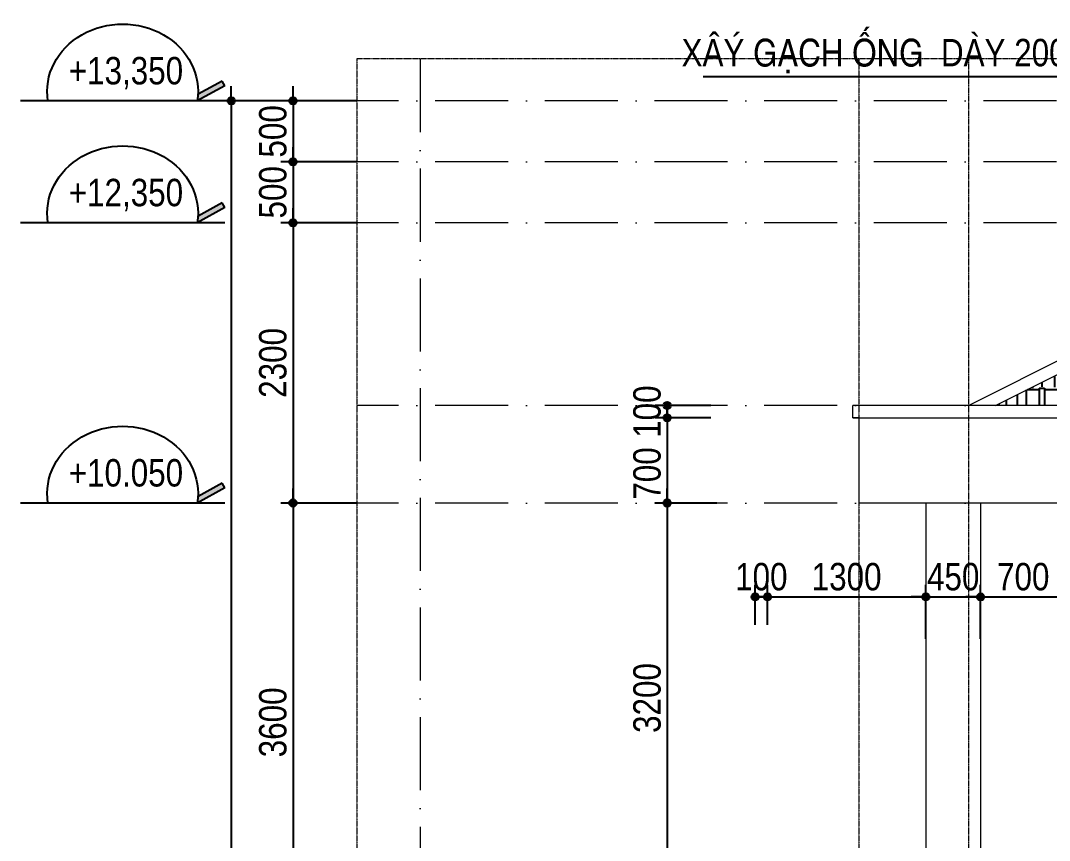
# Model space of a CAD drawing. Extents: x -79995 to 347433, y -157641 to 104789.
# Drawn here: x 65948 to 74394, y -87249 to -80522 of the extents above; entities that cross this region are included whole.
import ezdxf
from ezdxf.enums import TextEntityAlignment as Align

# ---------------------------------------------------------------- set-up
doc = ezdxf.new("R2010")
doc.units = 0
doc.linetypes.add('ACAD_ISO10W100', pattern=[18, 12, -3, 0, -3])
doc.layers.get('DEFPOINTS').update_dxf_attribs({"linetype": 'CONTINUOUS'})
for name, color, linetype in [('009', 251, 'CONTINUOUS'), ('DIM', 1, 'CONTINUOUS'), ('HATCHNGOI', 22, 'CONTINUOUS'), ('TAGS', 60, 'CONTINUOUS'), ('TEXT', 7, 'CONTINUOUS')]:
    doc.layers.add(name, color=color, linetype=linetype)
doc.layers.add('NET-THAY', color=2, linetype='CONTINUOUS', lineweight=13)
doc.layers.add('TRUC', color=24, linetype='CONTINUOUS', lineweight=0)
doc.styles.add('1', font='', dxfattribs={"height": 250})
doc.styles.add('HEL-CONDENSE', font='')
doc.styles.get("Standard").update_dxf_attribs({"font": '', "height": 25})
doc.styles.add('VNI-HELVE-CONDENSEN', font='')
doc.styles.get('1').set_extended_font_data('VNI-Helve-Condense')
doc.styles.get('HEL-CONDENSE').set_extended_font_data('VNI-Helve-Condense')
doc.styles.get('Standard').set_extended_font_data('VNI-Helve-Condense')
doc.styles.get('VNI-HELVE-CONDENSEN').set_extended_font_data('VNI-Helve-Condense')
doc.dimstyles.new('D100', dxfattribs={"dimtxt": 225, "dimasz": 1.2, "dimexe": 100, "dimexo": 0, "dimgap": 50, "dimtad": 1, "dimdec": 0, "dimzin": 13, "dimdsep": 46, "dimtxsty": 'HEL-CONDENSE', "dimblk": 'D50', "dimcen": 0, "dimclrd": 1, "dimclre": 1, "dimclrt": 7, "dimadec": 0, "dimazin": 0, "dimtfac": 1, "dimtdec": 0, "dimtmove": 0, "dimatfit": 3, "dimldrblk": 'D50', "dimfxl": 1, "dimtolj": 1, "dimtzin": 13, "dimarcsym": 0})
doc.dimstyles.get("Standard").update_dxf_attribs({"dimtxt": 0.18, "dimasz": 0.18, "dimexe": 0.18, "dimexo": 0.0625, "dimgap": 0.09, "dimtad": 0, "dimtih": 1, "dimtoh": 1, "dimdec": 4, "dimzin": 0, "dimdsep": 46, "dimtxsty": 'Standard', "dimcen": 0.09, "dimadec": 0, "dimazin": 0, "dimtfac": 1, "dimtdec": 4, "dimtofl": 0, "dimtmove": 0, "dimatfit": 3, "dimfxl": 1, "dimtolj": 1, "dimtzin": 0, "dimarcsym": 0})

# ---------------------------------------------------------------- blocks, each defined once
blk = doc.blocks.new('D50')
at = {"layer": 'DIM'}
blk.add_hatch(color=256, dxfattribs=at).paths.add_polyline_path([(25, 0, 1), (-25, 0, 1)])
blk.add_line((25, 0), (100, 0), dxfattribs=at)
blk.add_circle((0, 0), 25, dxfattribs=at)
blk = doc.blocks.new('*D1035')
at = {"layer": 'DEFPOINTS', "color": 0, "transparency": 16777216}
for p in [(68709, -81180.7), (68184.5, -81680.7), (68709, -81680.7)]:
    blk.add_point(p, dxfattribs=at)
at = {"layer": 'DIM', "color": 1, "lineweight": -2, "transparency": 16777216}
for p, q in [((68709, -81180.7), (68084.5, -81180.7)), ((68184.5, -81181.9), (68184.5, -81679.5)), ((68709, -81680.7), (68084.5, -81680.7))]:
    blk.add_line(p, q, dxfattribs=at)
at = {"layer": 'DIM', "color": 1, "lineweight": -2, "transparency": 16777216, "xscale": 1.199999999999999, "yscale": 1.199999999999999, "zscale": 1.199999999999999}
for p, rotation in [((68184.5, -81180.7), 90), ((68184.5, -81680.7), 270)]:
    blk.add_blockref('D50', p, dxfattribs=dict(at, rotation=rotation))
at = {"layer": 'DIM', "color": 7, "transparency": 16777216, "insert": (68019.6, -81430.7), "char_height": 225, "attachment_point": 5, "rotation": 90, "style": 'HEL-CONDENSE'}
blk.add_mtext('\\A1;500', dxfattribs=at)
blk = doc.blocks.new('*D1036')
at = {"layer": 'DEFPOINTS', "color": 0, "transparency": 16777216}
for p in [(68709, -82180.7), (68184.5, -84480.7), (68709, -84480.7)]:
    blk.add_point(p, dxfattribs=at)
at = {"layer": 'DIM', "color": 1, "lineweight": -2, "transparency": 16777216}
for p, q in [((68709, -82180.7), (68084.5, -82180.7)), ((68184.5, -82181.9), (68184.5, -84479.5)), ((68709, -84480.7), (68084.5, -84480.7))]:
    blk.add_line(p, q, dxfattribs=at)
at = {"layer": 'DIM', "color": 1, "lineweight": -2, "transparency": 16777216, "xscale": 1.199999999999999, "yscale": 1.199999999999999, "zscale": 1.199999999999999}
for p, rotation in [((68184.5, -82180.7), 90), ((68184.5, -84480.7), 270)]:
    blk.add_blockref('D50', p, dxfattribs=dict(at, rotation=rotation))
at = {"layer": 'DIM', "color": 7, "transparency": 16777216, "insert": (68019.6, -83330.7), "char_height": 225, "attachment_point": 5, "rotation": 90, "style": 'HEL-CONDENSE'}
blk.add_mtext('\\A1;2300', dxfattribs=at)
blk = doc.blocks.new('*D1037')
at = {"layer": 'DEFPOINTS', "color": 0, "transparency": 16777216}
for p in [(68709, -84480.7), (68184.5, -88080.7), (68709, -88080.7)]:
    blk.add_point(p, dxfattribs=at)
at = {"layer": 'DIM', "color": 1, "lineweight": -2, "transparency": 16777216}
for p, q in [((68709, -84480.7), (68084.5, -84480.7)), ((68184.5, -84481.9), (68184.5, -88079.5)), ((68709, -88080.7), (68084.5, -88080.7))]:
    blk.add_line(p, q, dxfattribs=at)
at = {"layer": 'DIM', "color": 1, "lineweight": -2, "transparency": 16777216, "xscale": 1.199999999999999, "yscale": 1.199999999999999, "zscale": 1.199999999999999}
for p, rotation in [((68184.5, -84480.7), 90), ((68184.5, -88080.7), 270)]:
    blk.add_blockref('D50', p, dxfattribs=dict(at, rotation=rotation))
at = {"layer": 'DIM', "color": 7, "transparency": 16777216, "insert": (68019.6, -86280.7), "char_height": 225, "attachment_point": 5, "rotation": 90, "style": 'HEL-CONDENSE'}
blk.add_mtext('\\A1;3600', dxfattribs=at)
blk = doc.blocks.new('*D1041')
at = {"layer": 'DEFPOINTS', "color": 0, "transparency": 16777216}
for p in [(68084.5, -81180.7), (67677.6, -94530.7), (68084.5, -94530.7)]:
    blk.add_point(p, dxfattribs=at)
at = {"layer": 'DIM', "color": 1, "lineweight": -2, "transparency": 16777216}
for p, q in [((68084.5, -81180.7), (67577.6, -81180.7)), ((67677.6, -81181.9), (67677.6, -94529.5)), ((68084.5, -94530.7), (67577.6, -94530.7))]:
    blk.add_line(p, q, dxfattribs=at)
at = {"layer": 'DIM', "color": 1, "lineweight": -2, "transparency": 16777216, "xscale": 1.199999999999999, "yscale": 1.199999999999999, "zscale": 1.199999999999999}
for p, rotation in [((67677.6, -81180.7), 90), ((67677.6, -94530.7), 270)]:
    blk.add_blockref('D50', p, dxfattribs=dict(at, rotation=rotation))
at = {"layer": 'DIM', "color": 7, "transparency": 16777216, "insert": (67512.7, -87686.9), "char_height": 225, "attachment_point": 5, "rotation": 90, "style": 'HEL-CONDENSE'}
blk.add_mtext('\\A1;13350', dxfattribs=at)
blk = doc.blocks.new('CAODO')
at = {"layer": 'TAGS', "linetype": 'Continuous'}
h = blk.add_hatch(color=256, dxfattribs=at)
edge = h.paths.add_edge_path()
edge.add_line((-906.9, 181.5), (-931, 137.7))
edge.add_line((-931, 137.7), (-681, 0))
edge.add_ellipse((0, 87.1), major_axis=(688, 0), ratio=0.890858, start_angle=182.47792, end_angle=188.16658, ccw=False)
edge.add_line((-687.4, 60.6), (-906.9, 181.5))
for p, q in [((-931, 137.7), (-906.9, 181.5)), ((-931, 137.7), (-681, 0)), ((-906.9, 181.5), (-687.4, 60.6)), ((-931, 0), (931, 0))]:
    blk.add_line(p, q, dxfattribs=at)
blk.add_ellipse((0, 87.1), major_axis=(688, 0), ratio=0.890858, start_param=-0.142534, end_param=3.284126, dxfattribs=at)
at = {"layer": 'TAGS', "linetype": 'Continuous', "style": 'VNI-HELVE-CONDENSEN'}
blk.add_attdef('0.000', text='', height=250, dxfattribs=at).set_placement((0.2, 232.3), align=Align.MIDDLE_CENTER)
blk = doc.blocks.new('*D1110')
at = {"layer": 'DEFPOINTS', "color": 0, "linetype": 'Continuous', "transparency": 16777216}
for p in [(71612.9, -83680.7), (71256.3, -83780.7), (71612.9, -83780.7)]:
    blk.add_point(p, dxfattribs=at)
at = {"layer": 'DIM', "color": 1, "linetype": 'Continuous', "lineweight": -2, "transparency": 16777216}
for p, q in [((71612.9, -83680.7), (71156.3, -83680.7)), ((71256.3, -83679.5), (71256.3, -83678.3)), ((71256.3, -83680.7), (71256.3, -83780.7)), ((71612.9, -83780.7), (71156.3, -83780.7)), ((71256.3, -83781.9), (71256.3, -83783.1))]:
    blk.add_line(p, q, dxfattribs=at)
at = {"layer": 'DIM', "color": 1, "linetype": 'Continuous', "lineweight": -2, "transparency": 16777216, "xscale": 1.199999999999999, "yscale": 1.199999999999999, "zscale": 1.199999999999999}
for p, rotation in [((71256.3, -83680.7), 270), ((71256.3, -83780.7), 90)]:
    blk.add_blockref('D50', p, dxfattribs=dict(at, rotation=rotation))
at = {"layer": 'DIM', "color": 7, "linetype": 'Continuous', "transparency": 16777216, "insert": (71091.4, -83730.7), "char_height": 225, "attachment_point": 5, "rotation": 90, "style": 'HEL-CONDENSE'}
blk.add_mtext('\\A1;100', dxfattribs=at)
blk = doc.blocks.new('*D1111')
at = {"layer": 'DEFPOINTS', "color": 0, "linetype": 'Continuous', "transparency": 16777216}
for p in [(71612.9, -83780.7), (71256.3, -84480.7), (71662.9, -84480.7)]:
    blk.add_point(p, dxfattribs=at)
at = {"layer": 'DIM', "color": 1, "linetype": 'Continuous', "lineweight": -2, "transparency": 16777216}
for p, q in [((71612.9, -83780.7), (71156.3, -83780.7)), ((71256.3, -83781.9), (71256.3, -84479.5)), ((71662.9, -84480.7), (71156.3, -84480.7))]:
    blk.add_line(p, q, dxfattribs=at)
at = {"layer": 'DIM', "color": 1, "linetype": 'Continuous', "lineweight": -2, "transparency": 16777216, "xscale": 1.199999999999999, "yscale": 1.199999999999999, "zscale": 1.199999999999999}
for p, rotation in [((71256.3, -83780.7), 90), ((71256.3, -84480.7), 270)]:
    blk.add_blockref('D50', p, dxfattribs=dict(at, rotation=rotation))
at = {"layer": 'DIM', "color": 7, "linetype": 'Continuous', "transparency": 16777216, "insert": (71091.4, -84238.2), "char_height": 225, "attachment_point": 5, "rotation": 90, "style": 'HEL-CONDENSE'}
blk.add_mtext('\\A1;700', dxfattribs=at)
blk = doc.blocks.new('*D1112')
at = {"layer": 'DEFPOINTS', "color": 0, "linetype": 'Continuous', "transparency": 16777216}
for p in [(71662.9, -84480.7), (71256.3, -87680.7), (71680.5, -87680.7)]:
    blk.add_point(p, dxfattribs=at)
at = {"layer": 'DIM', "color": 1, "linetype": 'Continuous', "lineweight": -2, "transparency": 16777216}
for p, q in [((71662.9, -84480.7), (71156.3, -84480.7)), ((71256.3, -84481.9), (71256.3, -87679.5)), ((71680.5, -87680.7), (71156.3, -87680.7))]:
    blk.add_line(p, q, dxfattribs=at)
at = {"layer": 'DIM', "color": 1, "linetype": 'Continuous', "lineweight": -2, "transparency": 16777216, "xscale": 1.199999999999999, "yscale": 1.199999999999999, "zscale": 1.199999999999999}
for p, rotation in [((71256.3, -84480.7), 90), ((71256.3, -87680.7), 270)]:
    blk.add_blockref('D50', p, dxfattribs=dict(at, rotation=rotation))
at = {"layer": 'DIM', "color": 7, "linetype": 'Continuous', "transparency": 16777216, "insert": (71091.4, -86080.7), "char_height": 225, "attachment_point": 5, "rotation": 90, "style": 'HEL-CONDENSE'}
blk.add_mtext('\\A1;3200', dxfattribs=at)
blk = doc.blocks.new('*D1116')
at = {"layer": 'DEFPOINTS', "color": 0, "linetype": 'Continuous', "transparency": 16777216}
for p in [(72078.8, -85251.4), (71978.8, -85480.7), (72078.8, -85480.7)]:
    blk.add_point(p, dxfattribs=at)
at = {"layer": 'DIM', "color": 1, "linetype": 'Continuous', "lineweight": -2, "transparency": 16777216}
for p, q in [((71978.8, -85480.7), (71978.8, -85151.4)), ((72078.8, -85480.7), (72078.8, -85151.4)), ((71977.6, -85251.4), (71976.4, -85251.4)), ((71978.8, -85251.4), (72078.8, -85251.4)), ((72080, -85251.4), (72081.2, -85251.4))]:
    blk.add_line(p, q, dxfattribs=at)
at = {"layer": 'DIM', "color": 1, "linetype": 'Continuous', "lineweight": -2, "transparency": 16777216, "xscale": 1.199999999999999, "yscale": 1.199999999999999, "zscale": 1.199999999999999}
blk.add_blockref('D50', (71978.8, -85251.4), dxfattribs=at)
at = {"layer": 'DIM', "color": 1, "linetype": 'Continuous', "lineweight": -2, "transparency": 16777216, "xscale": 1.199999999999999, "yscale": 1.199999999999999, "zscale": 1.199999999999999, "rotation": 180}
blk.add_blockref('D50', (72078.8, -85251.4), dxfattribs=at)
at = {"layer": 'DIM', "color": 7, "linetype": 'Continuous', "transparency": 16777216, "insert": (72028.8, -85086.5), "char_height": 225, "attachment_point": 5, "style": 'HEL-CONDENSE'}
blk.add_mtext('\\A1;100', dxfattribs=at)
blk = doc.blocks.new('*D1117')
at = {"layer": 'DEFPOINTS', "color": 0, "linetype": 'Continuous', "transparency": 16777216}
for p in [(73378.8, -85251.4), (72078.8, -85480.7), (73378.8, -85594.9)]:
    blk.add_point(p, dxfattribs=at)
at = {"layer": 'DIM', "color": 1, "linetype": 'Continuous', "lineweight": -2, "transparency": 16777216}
for p, q in [((72078.8, -85480.7), (72078.8, -85151.4)), ((73378.8, -85594.9), (73378.8, -85151.4)), ((72080, -85251.4), (73377.6, -85251.4))]:
    blk.add_line(p, q, dxfattribs=at)
at = {"layer": 'DIM', "color": 1, "linetype": 'Continuous', "lineweight": -2, "transparency": 16777216, "xscale": 1.199999999999999, "yscale": 1.199999999999999, "zscale": 1.199999999999999, "rotation": 180}
blk.add_blockref('D50', (72078.8, -85251.4), dxfattribs=at)
at = {"layer": 'DIM', "color": 1, "linetype": 'Continuous', "lineweight": -2, "transparency": 16777216, "xscale": 1.199999999999999, "yscale": 1.199999999999999, "zscale": 1.199999999999999}
blk.add_blockref('D50', (73378.8, -85251.4), dxfattribs=at)
at = {"layer": 'DIM', "color": 7, "linetype": 'Continuous', "transparency": 16777216, "insert": (72728.8, -85086.5), "char_height": 225, "attachment_point": 5, "style": 'HEL-CONDENSE'}
blk.add_mtext('\\A1;1300', dxfattribs=at)
blk = doc.blocks.new('*D1118')
at = {"layer": 'DEFPOINTS', "color": 0, "linetype": 'Continuous', "transparency": 16777216}
for p in [(73828.8, -85251.4), (73378.8, -85594.9), (73828.8, -85594.9)]:
    blk.add_point(p, dxfattribs=at)
at = {"layer": 'DIM', "color": 1, "linetype": 'Continuous', "lineweight": -2, "transparency": 16777216}
for p, q in [((73378.8, -85594.9), (73378.8, -85151.4)), ((73828.8, -85594.9), (73828.8, -85151.4)), ((73380, -85251.4), (73827.6, -85251.4))]:
    blk.add_line(p, q, dxfattribs=at)
at = {"layer": 'DIM', "color": 1, "linetype": 'Continuous', "lineweight": -2, "transparency": 16777216, "xscale": 1.199999999999999, "yscale": 1.199999999999999, "zscale": 1.199999999999999, "rotation": 180}
blk.add_blockref('D50', (73378.8, -85251.4), dxfattribs=at)
at = {"layer": 'DIM', "color": 1, "linetype": 'Continuous', "lineweight": -2, "transparency": 16777216, "xscale": 1.199999999999999, "yscale": 1.199999999999999, "zscale": 1.199999999999999}
blk.add_blockref('D50', (73828.8, -85251.4), dxfattribs=at)
at = {"layer": 'DIM', "color": 7, "linetype": 'Continuous', "transparency": 16777216, "insert": (73603.8, -85086.5), "char_height": 225, "attachment_point": 5, "style": 'HEL-CONDENSE'}
blk.add_mtext('\\A1;450', dxfattribs=at)
blk = doc.blocks.new('*D1119')
at = {"layer": 'DEFPOINTS', "color": 0, "linetype": 'Continuous', "transparency": 16777216}
for p in [(74528.8, -85251.4), (74528.8, -85380.7), (73828.8, -85594.9)]:
    blk.add_point(p, dxfattribs=at)
at = {"layer": 'DIM', "color": 1, "linetype": 'Continuous', "lineweight": -2, "transparency": 16777216}
for p, q in [((73828.8, -85594.9), (73828.8, -85151.4)), ((74528.8, -85380.7), (74528.8, -85151.4)), ((73830, -85251.4), (74527.6, -85251.4))]:
    blk.add_line(p, q, dxfattribs=at)
at = {"layer": 'DIM', "color": 1, "linetype": 'Continuous', "lineweight": -2, "transparency": 16777216, "xscale": 1.199999999999999, "yscale": 1.199999999999999, "zscale": 1.199999999999999, "rotation": 180}
blk.add_blockref('D50', (73828.8, -85251.4), dxfattribs=at)
at = {"layer": 'DIM', "color": 1, "linetype": 'Continuous', "lineweight": -2, "transparency": 16777216, "xscale": 1.199999999999999, "yscale": 1.199999999999999, "zscale": 1.199999999999999}
blk.add_blockref('D50', (74528.8, -85251.4), dxfattribs=at)
at = {"layer": 'DIM', "color": 7, "linetype": 'Continuous', "transparency": 16777216, "insert": (74178.8, -85086.5), "char_height": 225, "attachment_point": 5, "style": 'HEL-CONDENSE'}
blk.add_mtext('\\A1;700', dxfattribs=at)
blk = doc.blocks.new('*D1326')
at = {"layer": 'DEFPOINTS', "color": 0, "transparency": 16777216}
for p in [(68709, -81680.7), (68184.5, -82180.7), (68709, -82180.7)]:
    blk.add_point(p, dxfattribs=at)
at = {"layer": 'DIM', "color": 1, "lineweight": -2, "transparency": 16777216}
for p, q in [((68709, -81680.7), (68084.5, -81680.7)), ((68184.5, -81681.9), (68184.5, -82179.5)), ((68709, -82180.7), (68084.5, -82180.7))]:
    blk.add_line(p, q, dxfattribs=at)
at = {"layer": 'DIM', "color": 1, "lineweight": -2, "transparency": 16777216, "xscale": 1.199999999999999, "yscale": 1.199999999999999, "zscale": 1.199999999999999}
for p, rotation in [((68184.5, -81680.7), 90), ((68184.5, -82180.7), 270)]:
    blk.add_blockref('D50', p, dxfattribs=dict(at, rotation=rotation))
at = {"layer": 'DIM', "color": 7, "transparency": 16777216, "insert": (68019.6, -81930.7), "char_height": 225, "attachment_point": 5, "rotation": 90, "style": 'HEL-CONDENSE'}
blk.add_mtext('\\A1;500', dxfattribs=at)

msp = doc.modelspace()

# ---------------------------------------------------------------- hatches: boundary and pattern name
at = {"layer": 'HATCHNGOI'}
h = msp.add_hatch(dxfattribs=at)
h.set_pattern_fill('AR-RSHKE', color=34, scale=15, angle=180, style=0)
h.set_pattern_definition([(7e-15, (1126295.56, 260070.7), (382.5, -180), [90, -75, 105, -45, 135, -60]), (7e-15, (1126385.56, 260063.2), (382.5, -180), [75, -285, 60, -90]), (7e-15, (1126565.56, 260081.96), (382.5, -180), [45, -465]), (270, (1126295.56, 260070.7), (-127.5, -180), [172.5, -547.5]), (270, (1126385.56, 260070.7), (-127.5, -180), [168.75, -551.25]), (270, (1126460.56, 260070.7), (-127.5, -180), [157.5, -562.5]), (270, (1126565.56, 260081.96), (-127.5, -180), [172.5, -547.5]), (270, (1126610.56, 260081.96), (-127.5, -180), [172.5, -547.5]), (270, (1126745.56, 260070.7), (-127.5, -180), [165, -555])])
h.paths.add_polyline_path([(76228.751, -83680.733), (76228.751, -82536.519), (73951.486, -83680.733)])

# ---------------------------------------------------------------- linework, layer by layer
at = {"layer": 'NET-THAY'}
for p, q in [((73728.751, -83680.733), (76228.751, -82424.606)), ((73951.486, -83680.733), (76228.751, -82536.519)), ((76228.751, -83680.733), (72778.751, -83680.733)), ((72828.751, -83780.733), (72828.751, -84480.733)), ((77628.751, -84480.733), (72828.751, -84480.733)), ((73378.751, -84480.733), (73378.751, -87680.733)), ((73828.751, -84480.733), (73828.751, -87680.733))]:
    msp.add_line(p, q, dxfattribs=at)
for points in [[(72828.751, -83780.733), (72778.751, -83780.733), (72778.751, -83680.733), (72778.751, -83680.733)], [(72778.751, -83780.733), (76228.751, -83780.733)]]:
    msp.add_lwpolyline(points, dxfattribs=at)
at = {"layer": 'TRUC', "linetype": 'ACAD_ISO10W100', "ltscale": 50}
for p, q in [((69228.751, -80836.552), (69228.751, -95088.924)), ((89753.351, -81180.733), (68709.007, -81180.733)), ((89753.351, -81680.733), (68709.007, -81680.733)), ((89753.351, -82180.733), (68709.007, -82180.733)), ((89753.351, -83680.733), (68709.007, -83680.733)), ((89753.351, -84480.733), (68709.007, -84480.733))]:
    msp.add_line(p, q, dxfattribs=at)
at = {"layer": 'TRUC', "linetype": 'ACAD_ISO10W100', "ltscale": 0.2}
msp.add_lwpolyline([(89753.351, -80836.552), (68709.007, -80836.552), (68709.007, -95088.924), (89753.351, -95088.924)], close=True, dxfattribs=at)
for points in [[(72828.751, -80836.552), (72828.751, -95088.924)], [(73728.751, -80836.552), (73728.751, -95088.924)]]:
    msp.add_lwpolyline(points, dxfattribs=at)

# ---------------------------------------------------------------- block references
at = {"layer": 'TAGS', "linetype": 'Continuous'}
ref = msp.add_blockref('CAODO', (66785.84, -81180.733), dxfattribs=dict(at, xscale=-0.9000000001396984, yscale=0.9000000001396984, zscale=0.9))
ref.add_attrib('0.000', '+13,350', dxfattribs={"color": 7, "linetype": 'Continuous', "height": 225, "style": 'VNI-HELVE-CONDENSEN'}).set_placement((66812.672, -80932.635), align=Align.MIDDLE_CENTER)
ref = msp.add_blockref('CAODO', (66785.84, -82180.733), dxfattribs=dict(at, xscale=-0.9000000001396984, yscale=0.9000000001396984, zscale=0.9))
ref.add_attrib('0.000', '+12,350', dxfattribs={"color": 7, "linetype": 'Continuous', "height": 225, "style": 'VNI-HELVE-CONDENSEN'}).set_placement((66812.672, -81932.635), align=Align.MIDDLE_CENTER)
ref = msp.add_blockref('CAODO', (66785.84, -84480.733), dxfattribs=dict(at, xscale=-0.9000000001396984, yscale=0.9000000001396984, zscale=0.9))
ref.add_attrib('0.000', '+10.050', dxfattribs={"color": 7, "linetype": 'Continuous', "height": 225, "style": 'VNI-HELVE-CONDENSEN'}).set_placement((66812.672, -84232.635), align=Align.MIDDLE_CENTER)

# ---------------------------------------------------------------- texts
at = {"layer": 'TEXT', "insert": (73491.515, -80671.797), "char_height": 225, "attachment_point": 2, "style": '1'}
msp.add_mtext('XAÂYÙ GAÏCH OÁNG  DAØY 200, MAÙC 75', dxfattribs=at)

# ---------------------------------------------------------------- dimensions: what is measured, and where the dimension line sits
at = {"layer": 'DIM'}
for base, p1, p2, picture, middle in [((67677.564, -94530.733), (68084.53, -81180.733), (68084.53, -94530.733), '*D1041', (67677.564, -87686.881)), ((68184.53, -81680.733), (68709.007, -81180.733), (68709.007, -81680.733), '*D1035', (68184.53, -81430.733))]:
    dim = msp.add_linear_dim(base=base, p1=p1, p2=p2, angle=90, dimstyle='Standard', override={"dimtxt": 225, "dimasz": 1.2, "dimexe": 100, "dimexo": 0, "dimgap": 50, "dimtad": 1, "dimtih": 0, "dimtoh": 0, "dimdec": 2, "dimzin": 13, "dimtxsty": 'HEL-CONDENSE', "dimblk": 'D50', "dimcen": 0, "dimclrd": 1, "dimclre": 1, "dimclrt": 7, "dimtdec": 2, "dimtofl": 1, "dimldrblk": 'D50', "dimtzin": 13}, dxfattribs=at)
    dim.commit()
    dim.dimension.update_dxf_attribs({"geometry": picture, "text_midpoint": middle, "dimtype": 160})
dim = msp.add_linear_dim(base=(68184.53, -82180.733), p1=(68709.007, -81680.733), p2=(68709.007, -82180.733), angle=90, dimstyle='D100', dxfattribs=at)
dim.commit()
dim.dimension.update_dxf_attribs({"geometry": '*D1326', "text_midpoint": (68184.53, -81930.733), "dimtype": 160})
for base, p1, p2, picture, middle in [((68184.53, -84480.733), (68709.007, -82180.733), (68709.007, -84480.733), '*D1036', (68019.63, -83330.733)), ((68184.53, -88080.733), (68709.007, -84480.733), (68709.007, -88080.733), '*D1037', (68019.63, -86280.733))]:
    dim = msp.add_linear_dim(base=base, p1=p1, p2=p2, angle=90, dimstyle='Standard', override={"dimtxt": 225, "dimasz": 1.2, "dimexe": 100, "dimexo": 0, "dimgap": 50, "dimtad": 1, "dimtih": 0, "dimtoh": 0, "dimdec": 2, "dimzin": 13, "dimtxsty": 'HEL-CONDENSE', "dimblk": 'D50', "dimcen": 0, "dimclrd": 1, "dimclre": 1, "dimclrt": 7, "dimtdec": 2, "dimtofl": 1, "dimtmove": 1, "dimldrblk": 'D50', "dimtzin": 13}, dxfattribs=at)
    dim.commit()
    dim.dimension.update_dxf_attribs({"geometry": picture, "text_midpoint": middle})
at = {"layer": 'DIM', "linetype": 'Continuous'}
dim = msp.add_linear_dim(base=(71256.268, -83780.733), p1=(71612.867, -83680.733), p2=(71612.867, -83780.733), angle=90, dimstyle='D100', dxfattribs=at)
dim.commit()
dim.dimension.update_dxf_attribs({"geometry": '*D1110', "text_midpoint": (71256.268, -83730.733), "dimtype": 160})
dim = msp.add_linear_dim(base=(71256.268, -84480.733), p1=(71612.867, -83780.733), p2=(71662.867, -84480.733), angle=90, dimstyle='D100', override={"dimtmove": 1}, dxfattribs=at)
dim.commit()
dim.dimension.update_dxf_attribs({"geometry": '*D1111', "text_midpoint": (71256.268, -84238.223), "dimtype": 160})
dim = msp.add_linear_dim(base=(71256.268, -87680.733), p1=(71662.867, -84480.733), p2=(71680.509, -87680.733), angle=90, dimstyle='D100', override={"dimtmove": 1}, dxfattribs=at)
dim.commit()
dim.dimension.update_dxf_attribs({"geometry": '*D1112', "text_midpoint": (71091.368, -86080.733)})
dim = msp.add_linear_dim(base=(72078.751, -85251.43), p1=(71978.751, -85480.733), p2=(72078.751, -85480.733), dimstyle='D100', dxfattribs=at)
dim.commit()
dim.dimension.update_dxf_attribs({"geometry": '*D1116', "text_midpoint": (72028.751, -85251.43), "dimtype": 160})
for base, p1, p2, picture, middle in [((73378.751, -85251.43), (72078.751, -85480.733), (73378.751, -85594.914), '*D1117', (72728.751, -85086.53)), ((74528.751, -85251.43), (73828.751, -85594.914), (74528.751, -85380.733), '*D1119', (74178.751, -85086.53))]:
    dim = msp.add_linear_dim(base=base, p1=p1, p2=p2, dimstyle='D100', override={"dimtmove": 1}, dxfattribs=at)
    dim.commit()
    dim.dimension.update_dxf_attribs({"geometry": picture, "text_midpoint": middle})
dim = msp.add_linear_dim(base=(73828.751, -85251.43), p1=(73378.751, -85594.914), p2=(73828.751, -85594.914), dimstyle='D100', override={"dimtmove": 1}, dxfattribs=at)
dim.commit()
dim.dimension.update_dxf_attribs({"geometry": '*D1118', "text_midpoint": (73603.751, -85251.43), "dimtype": 160})

# ---------------------------------------------------------------- leaders
at = {"layer": '009'}
msp.add_leader([(76344.974, -82345.311), (75619.94, -80982.791), (71550.019, -80982.791)], dimstyle='D100', override={"dimgap": 50, "dimtad": 0}, dxfattribs=at)

doc.saveas('drawing.dxf')
